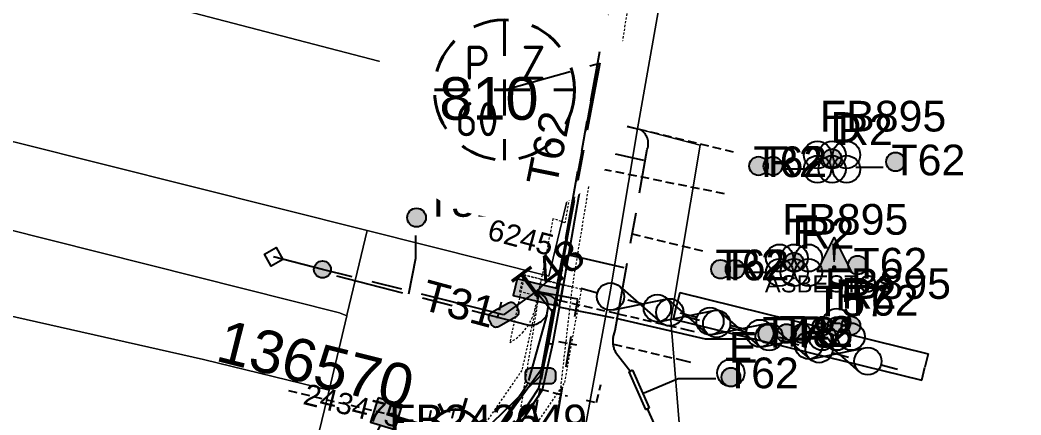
# Model space of a CAD drawing. Header units: metres. Extents: x 313711 to 315840, y 6256069 to 6257554.
# Drawn here: x 315222.8 to 315281.5, y 6256627.5 to 6256650.7 of the extents above; entities that cross this region are included whole.
import ezdxf
from ezdxf.enums import TextEntityAlignment as Align

# ---------------------------------------------------------------- set-up
doc = ezdxf.new("R2010")
doc.units = ezdxf.units.M
for name, pattern in [('Cable Exist UG', [8.2, 4, -1.2, 1.8, -1.2]), ('Dash', [5, 3, -2]), ('DASHED', [0.75, 0.5, -0.25]), ('HIDDEN', [0.375, 0.25, -0.125]), ('HIDDEN2', [0.1875, 0.125, -0.0625])]:
    doc.linetypes.add(name, pattern=pattern)
doc.layers.get('0').update_dxf_attribs({"color": 6})
for name, color, linetype in [('_User DUCT CONFIGS', 7, 'Continuous'), ('_User EARTHING', 7, 'Continuous'), ('Duct_SP_EXT', 7, 'Continuous'), ('Equip_HV_EXT', 7, 'Continuous'), ('Equip_LV_EXT', 7, 'Continuous'), ('Equip_SL_EXT', 7, 'Continuous'), ('Equip_SP_SL_EXT', 7, 'Continuous'), ('Mains_HV_EXT', 7, 'Continuous'), ('Mains_LV_EXT', 7, 'Continuous'), ('Mains_SL_EXT', 7, 'Continuous'), ('Services_SP_EXT', 7, 'Continuous'), ('Sub_LV_EXT', 7, 'Continuous'), ('SupportsUG_SP_LV_EXT', 7, 'Continuous'), ('SupportsUG_SP_LV_SL_EXT', 7, 'Continuous'), ('Trench_SP_EXT', 7, 'Continuous')]:
    doc.layers.add(name, color=color, linetype=linetype)
for name, color, linetype, lineweight in [('Cadastre Land Parcels_SP_EXT', 9, 'Continuous', 5), ('Cadastre Other Property_SP_EXT', 9, 'HIDDEN', 5), ('Cadastre Roads_SP_EXT', 9, 'Continuous', 5)]:
    doc.layers.add(name, color=color, linetype=linetype, lineweight=lineweight)
doc.layers.add('UNKNOWN_FEATURES', color=1, linetype='DASHED', plot=False)
doc.styles.add('COLUMN_LABEL', font='arial.ttf')
doc.styles.add('iecARIAL', font='arial.ttf', dxfattribs={"height": 2})
doc.styles.add('iecNAME', font='times.ttf')
doc.styles.add('IESYMBOL1', font='isocp.shx')
doc.styles.add('POLE_LABEL', font='arial.ttf')
doc.styles.add('SLCP_LABEL', font='arial.ttf', dxfattribs={"height": 3.5})
doc.styles.get("Standard").update_dxf_attribs({"font": 'arial.ttf'})

# ---------------------------------------------------------------- blocks, each defined once
blk = doc.blocks.new('COLUMN_EXT')
blk.add_hatch(color=256).paths.add_polyline_path([(-1.49, 1.48), (-1.49, -1.49), (1.48, -1.49), (1.48, 1.48)])
blk.add_lwpolyline([(-1.49, -1.49), (1.48, -1.49), (1.48, 1.48), (-1.49, 1.48)], close=True)
for tag, height, style, flags, p in [('ASSET_NUM', 2.5, 'COLUMN_LABEL', 8, (2, 2)), ('STRUCTURE_PLANT_NUMBER', 0.2, 'POLE_LABEL', 9, (1.81, 0.03)), ('STREET_CODE', 0.2, 'COLUMN_LABEL', 9, (1.81, -0.2))]:
    blk.add_attdef(tag, text='', height=height, dxfattribs=dict(style=style, flags=flags)).set_placement(p, align=Align.MIDDLE_LEFT)
at = {"flags": 9}
for tag, p in [('COLUMN_TYPE', (1.81, -0.4)), ('OWNED_BY', (1.81, -0.6)), ('STATE', (1.81, -0.8)), ('USAGE', (1.81, -1)), ('LEGEND', (1.81, -1.2)), ('STREETNAME', (1.81, -1.6)), ('SUBURB', (1.81, -1.8)), ('LOCATION', (1.81, -1.4)), ('NOTES', (1.81, -2))]:
    blk.add_attdef(tag, text='', height=0.2, dxfattribs=at).set_placement(p, align=Align.MIDDLE_LEFT)
at = {"flags": 1}
blk.add_attdef('Z', (1.81, -2.35), '', height=0.2, dxfattribs=at)
blk = doc.blocks.new('PILLAR_EXT')
blk.add_hatch(color=256).paths.add_polyline_path([(-2.475, 0.99), (-2.475, -0.99), (2.475, -0.99), (2.475, 0.99)])
blk.add_lwpolyline([(-2.475, -0.99), (2.475, -0.99), (2.475, 0.99), (-2.475, 0.99)], close=True)
at = {"style": 'iecARIAL', "flags": 8}
blk.add_attdef('ASSET_NUM', (1.5, 3.5), '', height=2.5, dxfattribs=at)
for tag, p, flags in [('OWNED_BY', (0, -0.2), 9), ('STATE', (0, -0.4), 9), ('SUPPORT_TYPE', (0, -0.6), 9), ('USAGE', (0, -0.8), 9), ('LEGEND', (0, -1), 9), ('LOCATION', (0, -1.2), 9), ('STREETNAME', (0, -1.8), 9), ('SUBURB', (0, -2), 1), ('NOTES', (0, -1.4), 9), ('PARENT', (0, -1.6), 9)]:
    blk.add_attdef(tag, p, '', height=0.2, dxfattribs=dict(flags=flags))
blk = doc.blocks.new('DUCT_EXT')
blk.add_circle((0, 0.8), 0.8)
at = {"flags": 1}
blk.add_attdef('Z', (0, 0), '', height=0.2, dxfattribs=at)
at = {"flags": 9}
for tag, p in [('DUCT_CODE', (0, 0)), ('XSECT_TYPE', (0, -0.2)), ('STATE', (0, -0.6)), ('FB_REFERENCE', (0, -0.4)), ('NOTES', (0, -0.8))]:
    blk.add_attdef(tag, text='', height=0.2, dxfattribs=at).set_placement(p, align=Align.MIDDLE_LEFT)
blk = doc.blocks.new('SL_LANTERN_EXT')
at = {"lineweight": 40}
for p, q in [((0, 1.968), (0, 6.468)), ((-1.459, 5.676), (-1.061, 5.278)), ((1.458, 5.676), (1.06, 5.278)), ((-2.25, 4.218), (2.25, 4.218)), ((-1.459, 2.759), (-1.061, 3.157)), ((1.458, 2.759), (1.06, 3.157)), ((0, 0), (0, 2.721))]:
    blk.add_line(p, q, dxfattribs=at)
blk.add_circle((0, 4.218), 1.5, dxfattribs=at)
at = {"style": 'iecARIAL', "flags": 8}
blk.add_attdef('ASSET_NUM', (1.5, 1.5), '', height=2.5, dxfattribs=at)
for tag, p, height, flags in [('CONSTRUCTED_VOLTAGE', (0.981, -0.653), 0.2, 9), ('CONTROL_TYPE', (0.981, -0.853), 0.2, 9), ('LANTERN_PURPOSE', (0.981, -1.053), 0.2, 9), ('LANTERN_TYPE', (0.981, -1.253), 0.2, 9), ('LNUMBER', (2.181, -3.253), 2.5, 8), ('OPERATING_VOLTAGE', (0.981, -1.653), 0.2, 9), ('ORIENTATION', (0.981, -1.853), 0.2, 9), ('NO_PHASES', (0.981, -1.453), 0.2, 9), ('OWNED_BY', (0.981, -2.053), 0.2, 9), ('STATE', (0.981, -2.253), 0.2, 9), ('USAGE', (0.981, -2.453), 0.2, 9), ('CEXIST', (0.981, -2.653), 0.2, 9), ('CNEW', (0.981, -2.853), 0.2, 9), ('CNUMBER', (0.981, -3.053), 0.2, 9), ('CREMOVE', (0.981, -3.253), 0.2, 9), ('CREPLACE', (0.981, -3.453), 0.2, 9), ('LKINGHEIGHT', (0.981, -3.653), 0.2, 9), ('LBRACKET', (0.981, -3.853), 0.2, 9), ('LBRACKETVOCAB', (0.981, -4.053), 0.2, 9), ('LCATEGORY', (0.981, -4.253), 0.2, 9), ('LCHARGE1', (0.981, -4.453), 0.2, 9), ('LCHARGE1PERCENT', (0.981, -4.653), 0.2, 9), ('LCHARGE2', (0.981, -4.853), 0.2, 9), ('LCHARGE2PERCENT', (0.981, -5.053), 0.2, 9), ('LCHARGE3', (0.981, -5.253), 0.2, 9), ('LCHARGE3PERCENT', (0.981, -5.453), 0.2, 9), ('LEXIST', (0.981, -5.653), 0.2, 9), ('LLAMP', (0.981, -5.853), 0.2, 9), ('LLAMPVOCAB', (0.981, -6.053), 0.2, 9), ('LMAST', (0.981, -6.253), 0.2, 9), ('LMASTVOCAB', (0.981, -6.453), 0.2, 9), ('LNEW', (0.981, -6.653), 0.2, 9), ('LANTNUMBER', (0.981, -6.853), 0.2, 9), ('LOUTREACH', (0.981, -7.253), 0.2, 9), ('LOUTREACHVOCAB', (0.981, -7.453), 0.2, 9), ('LRATECODE', (0.981, -7.653), 0.2, 9), ('LREMOVE', (0.981, -7.853), 0.2, 9), ('LREPLACE', (0.981, -8.053), 0.2, 9), ('LTYPE', (0.981, -8.253), 0.2, 9), ('LTYPEVOCAB', (0.981, -8.453), 0.2, 9), ('LEGEND', (0.981, -8.653), 0.2, 9), ('LOCATION', (0.981, -8.853), 0.2, 9), ('STREETNAME', (0.981, -9.253), 0.2, 9), ('SUBURB', (0.981, -9.453), 0.2, 1), ('NOTES', (0.981, -9.053), 0.2, 9)]:
    blk.add_attdef(tag, p, '', height=height, dxfattribs=dict(flags=flags))
blk = doc.blocks.new('CCP_EXT')
at = {"flags": 9}
for tag, p in [('OWNED_BY', (0, -1)), ('USAGE', (0, -1.2)), ('STATE', (0, -1.8)), ('LEGEND', (0, -1.4)), ('LIFE_SUPPORT', (0, -1.6)), ('NOTES', (0, -2))]:
    blk.add_attdef(tag, text='', height=0.2, dxfattribs=at).set_placement(p, align=Align.MIDDLE_LEFT)
blk.add_wipeout([(0, 0.566), (0.566, 0), (0, -0.566), (-0.566, 0)])
blk.add_lwpolyline([(-0.566, 0), (0, 0.566), (0.566, 0), (0, -0.566), (-0.566, 0)])
at = {"flags": 1}
blk.add_attdef('Z', (0, 0), '', height=0.2, dxfattribs=at)
at = {"flags": 9}
for tag, p in [('CCP_TYPE', (0, 0)), ('OPERATING_VOLTAGE', (0, -0.6)), ('CONSTRUCTED_VOLTAGE', (0, -0.2)), ('NO_PHASES', (0, -0.4)), ('ORIENTATION', (0, -0.8))]:
    blk.add_attdef(tag, text='', height=0.2, dxfattribs=at).set_placement(p, align=Align.MIDDLE_LEFT)
blk = doc.blocks.new('HV_STJ_EXT')
h = blk.add_hatch(color=256)
edge = h.paths.add_edge_path()
edge.add_ellipse((-0.586, 0.131), major_axis=(0.226, 0.226), ratio=1, start_angle=44.99996, end_angle=135)
edge.add_line((-0.906, 0.131), (-0.906, -0.131))
edge.add_ellipse((-0.586, -0.131), major_axis=(0.226, 0.226), ratio=1, start_angle=134.99996, end_angle=225)
edge.add_line((-0.586, -0.451), (0.586, -0.451))
edge.add_ellipse((0.586, -0.131), major_axis=(-0.226, 0.226), ratio=1, start_angle=134.99996, end_angle=225)
edge.add_line((0.906, -0.131), (0.906, 0.131))
edge.add_ellipse((0.586, 0.131), major_axis=(-0.226, 0.226), ratio=1, start_angle=224.99996, end_angle=315)
edge.add_line((0.586, 0.451), (-0.586, 0.451))
blk.add_lwpolyline([(-0.906, 0.131), (-0.906, -0.131, 0.414214), (-0.586, -0.451), (0.586, -0.451, 0.414214), (0.906, -0.131), (0.906, 0.131, 0.414214), (0.586, 0.451), (-0.586, 0.451, 0.414214)], format="xyb", close=True)
for tag, flags, p in [('ORIENTATION', 9, (1.5, 0)), ('USAGE', 9, (1.5, -0.2)), ('LEGEND', 9, (1.5, -0.4)), ('NOTES', 9, (1.5, -0.6)), ('Z', 1, (1.5, -0.8))]:
    blk.add_attdef(tag, text='', height=0.2, dxfattribs=dict(flags=flags)).set_placement(p, align=Align.MIDDLE_LEFT)
blk = doc.blocks.new('LV_STJ_EXT')
h = blk.add_hatch(color=256)
edge = h.paths.add_edge_path()
edge.add_ellipse((-0.586, 0.131), major_axis=(0.226, 0.226), ratio=1, start_angle=44.99996, end_angle=135)
edge.add_line((-0.906, 0.131), (-0.906, -0.131))
edge.add_ellipse((-0.586, -0.131), major_axis=(0.226, 0.226), ratio=1, start_angle=134.99996, end_angle=225)
edge.add_line((-0.586, -0.451), (0.586, -0.451))
edge.add_ellipse((0.586, -0.131), major_axis=(-0.226, 0.226), ratio=1, start_angle=134.99996, end_angle=225)
edge.add_line((0.906, -0.131), (0.906, 0.131))
edge.add_ellipse((0.586, 0.131), major_axis=(-0.226, 0.226), ratio=1, start_angle=224.99996, end_angle=315)
edge.add_line((0.586, 0.451), (-0.586, 0.451))
blk.add_lwpolyline([(-0.906, 0.131), (-0.906, -0.131, 0.414214), (-0.586, -0.451), (0.586, -0.451, 0.414214), (0.906, -0.131), (0.906, 0.131, 0.414214), (0.586, 0.451), (-0.586, 0.451, 0.414214)], format="xyb", close=True)
at = {"flags": 1}
blk.add_attdef('Z', (0, 0), '', height=0.2, dxfattribs=at)
at = {"flags": 9}
for tag, p in [('ORIENTATION', (0, 0)), ('USAGE', (0, -0.2)), ('LEGEND', (0, -0.4)), ('NOTES', (0, -0.6))]:
    blk.add_attdef(tag, text='', height=0.2, dxfattribs=at).set_placement(p, align=Align.MIDDLE_LEFT)
blk = doc.blocks.new('WARNING_FEATURE_EXT')
h = blk.add_hatch(color=2)
h.dxf.hatch_style = 1
h.paths.add_polyline_path([(0.001, 1.995), (-0.994, -0.001), (0.997, -0.001)])
at = {"color": 18, "true_color": 0x000000}
blk.add_lwpolyline([(-0.994, -0.001), (0.001, 1.995), (0.997, -0.001)], close=True, dxfattribs=at)
at = {"color": 18, "true_color": 0x000000, "insert": (0.001, 0.872), "char_height": 1.5, "attachment_point": 5, "line_spacing_factor": 1.5, "style": 'iecNAME'}
blk.add_mtext_dynamic_manual_height_columns('!', width=1.5, gutter_width=4, heights=[0], dxfattribs=at)
at = {"color": 2, "flags": 1}
for tag, p in [('STATE', (1.191, 2.008)), ('HAZMAT_ID', (1.191, 0.723))]:
    blk.add_attdef(tag, p, '', height=0.8, dxfattribs=at)
at = {"color": 2}
blk.add_attdef('WARNING_TYPE', text='', height=1, dxfattribs=at).set_placement((-4.067, -1.217), (4.875, -1.217), align=Align.ALIGNED)
at = {"color": 2, "flags": 1}
blk.add_attdef('WARNING_DESC', text='', height=0.8, dxfattribs=at).set_placement((1.191, -0.562), align=Align.MIDDLE_CENTER)
blk = doc.blocks.new('CABLE_LARGE_EXT')
h = blk.add_hatch(color=256)
edge = h.paths.add_edge_path()
edge.add_arc((0, 0.55), 0.55, 0, 360)
blk.add_circle((0, 0.55), 0.55)
at = {"flags": 1}
blk.add_attdef('Z', (0, 0), '', height=0.2, dxfattribs=at)
at = {"flags": 9}
for tag, p in [('COND_CODE', (0, 0)), ('XSECT_SIZE', (0, -0.6)), ('STATE', (0, -0.4)), ('FB_REFERENCE', (0, -0.2)), ('NOTES', (0, -0.8))]:
    blk.add_attdef(tag, text='', height=0.2, dxfattribs=at).set_placement(p, align=Align.MIDDLE_LEFT)
blk = doc.blocks.new('SLCP_ZELL_EXT')
blk.add_wipeout([(-0.236, 7.5), (-0.706, 7.47), (-1.174, 7.411), (-1.637, 7.323), (-2.093, 7.206), (-2.542, 7.06), (-2.98, 6.887), (-3.407, 6.686), (-3.82, 6.459), (-4.218, 6.206), (-4.599, 5.929), (-4.962, 5.629), (-5.306, 5.306), (-5.629, 4.962), (-5.929, 4.599), (-6.206, 4.218), (-6.459, 3.82), (-6.686, 3.407), (-6.887, 2.98), (-7.06, 2.542), (-7.206, 2.093), (-7.323, 1.637), (-7.411, 1.174), (-7.47, 0.706), (-7.5, 0.236), (-7.5, -0.236), (-7.47, -0.706), (-7.411, -1.174), (-7.323, -1.637), (-7.206, -2.093), (-7.06, -2.542), (-6.887, -2.98), (-6.686, -3.407), (-6.459, -3.82), (-6.206, -4.218), (-5.929, -4.599), (-5.629, -4.962), (-5.306, -5.306), (-4.962, -5.629), (-4.599, -5.929), (-4.218, -6.206), (-3.82, -6.459), (-3.407, -6.686), (-2.98, -6.887), (-2.542, -7.06), (-2.093, -7.206), (-1.637, -7.323), (-1.174, -7.411), (-0.706, -7.47), (-0.236, -7.5), (0.236, -7.5), (0.706, -7.47), (1.174, -7.411), (1.637, -7.323), (2.093, -7.206), (2.542, -7.06), (2.98, -6.887), (3.407, -6.686), (3.82, -6.459), (4.218, -6.206), (4.599, -5.929), (4.962, -5.629), (5.306, -5.306), (5.629, -4.962), (5.929, -4.599), (6.206, -4.218), (6.459, -3.82), (6.686, -3.407), (6.887, -2.98), (7.06, -2.542), (7.206, -2.093), (7.323, -1.637), (7.411, -1.174), (7.47, -0.706), (7.5, -0.236), (7.5, 0.236), (7.47, 0.706), (7.411, 1.174), (7.323, 1.637), (7.206, 2.093), (7.06, 2.542), (6.887, 2.98), (6.686, 3.407), (6.459, 3.82), (6.206, 4.218), (5.929, 4.599), (5.629, 4.962), (5.306, 5.306), (4.962, 5.629), (4.599, 5.929), (4.218, 6.206), (3.82, 6.459), (3.407, 6.686), (2.98, 6.887), (2.542, 7.06), (2.093, 7.206), (1.637, 7.323), (1.174, 7.411), (0.706, 7.47), (0.236, 7.5)])
at = {"linetype": 'Dash', "lineweight": 40, "ltscale": 0.7}
for p, q in [((0, 4.109), (0, -4.109)), ((-4.109, 0), (4.109, 0))]:
    blk.add_line(p, q, dxfattribs=at)
blk.add_circle((0, 0), 4.109, dxfattribs=at)
at = {"lineweight": 40, "style": 'IESYMBOL1'}
for s, p in [('P', (-1.604, 0)), ('Z', (1.702, 0)), ('60', (-1.612, -3.312))]:
    blk.add_text(s, height=2, dxfattribs=at).set_placement(p, align=Align.BOTTOM_CENTER)
at = {"style": 'SLCP_LABEL'}
for tag, height, flags, p in [('ASSET_NUM', 2.5, 8, (2, 2)), ('STREET_CODE', 0.2, 9, (0, -0.2))]:
    blk.add_attdef(tag, text='', height=height, dxfattribs=dict(at, flags=flags)).set_placement(p, align=Align.MIDDLE_LEFT)
at = {"flags": 1}
blk.add_attdef('Z', (0, 0), '', height=0.2, dxfattribs=at)
at = {"flags": 9}
for tag, p in [('CONSTRUCTED_VOLTAGE', (0, -0.4)), ('CONTROL_TYPE', (0, -0.6)), ('OPERATING_VOLTAGE', (0, -1)), ('ORIENTATION', (0, -1.2)), ('NO_PHASES', (0, -0.8)), ('OWNED_BY', (0, -1.4)), ('USAGE', (0, -1.6)), ('LOCATION', (0, -1.8)), ('STATE', (0, -2)), ('NOTES', (0, -2.2))]:
    blk.add_attdef(tag, text='', height=0.2, dxfattribs=at).set_placement(p, align=Align.MIDDLE_LEFT)
blk = doc.blocks.new('CONNECTOR_NODE_EXT')
h = blk.add_hatch(color=256)
edge = h.paths.add_edge_path()
edge.add_arc((0, 0), 0.5, 0, 360)
blk.add_circle((0, 0), 0.5)
at = {"flags": 1}
blk.add_attdef('Z', (0, 0), '', height=0.2, dxfattribs=at)
at = {"flags": 9}
for tag, p in [('CONNECTOR_TYPE', (0, 0)), ('OPERATING_VOLTAGE', (0, -0.6)), ('CONSTRUCTED_VOLTAGE', (0, -0.2)), ('NO_PHASES', (0, -0.4)), ('ORIENTATION', (0, -0.8)), ('SUBTYPE', (0, -1)), ('USAGE', (0, -1.2)), ('NOTES', (0, -1.4))]:
    blk.add_attdef(tag, text='', height=0.2, dxfattribs=at).set_placement(p, align=Align.MIDDLE_LEFT)
blk = doc.blocks.new('LV_UG_DFUSE_CLOSED_EXT')
for points in [[(5.04, 0.726), (2.156, -0.717)], [(5.049, -0.707), (2.156, 0.717)], [(1, 0), (0, 0)], [(6.2, 0.013), (7.2, 0.013)]]:
    blk.add_lwpolyline(points)
for centre in [(1.8, 0), (5.4, 0.011)]:
    blk.add_circle(centre, 0.8)
at = {"flags": 9}
for tag, p in [('ACTUAL_STATUS', (0, 0)), ('OPERATING_VOLTAGE', (0, -0.6)), ('CONSTRUCTED_VOLTAGE', (0, -0.2)), ('NO_PHASES', (0, -0.4)), ('ORIENTATION', (0, -0.8)), ('STATE', (0, -1)), ('SWITCH_TYPE', (0, -1.2)), ('USAGE', (0, -1.4)), ('NOTES', (0, -1.6))]:
    blk.add_attdef(tag, text='', height=0.2, dxfattribs=at).set_placement(p, align=Align.MIDDLE_LEFT)
at = {"flags": 1}
blk.add_attdef('Z', (0, 0), '', height=0.2, dxfattribs=at)

msp = doc.modelspace()

# ---------------------------------------------------------------- linework, layer by layer
at = {"layer": '_User DUCT CONFIGS'}
for points in [[(315259.377, 6256642.444), (315256.164, 6256643.17)], [(315268.952, 6256641.93), (315267.45, 6256641.93)], [(315273.426, 6256642.023), (315271.821, 6256642.023)], [(315245.988, 6256638.041), (315245.988, 6256636.689), (315245.57, 6256634.607)], [(315258.235, 6256636.152), (315255.083, 6256636.878)], [(315271.2, 6256635.972), (315269.595, 6256635.972)], [(315266.726, 6256635.879), (315265.224, 6256635.879)], [(315257.653, 6256633.195), (315254.498, 6256633.818)], [(315266.015, 6256631.973), (315263.009, 6256631.973), (315257.762, 6256633.176)], [(315263.61, 6256629.638), (315261.405, 6256629.638), (315259.4, 6256628.794)]]:
    msp.add_lwpolyline(points, dxfattribs=at)
at = {"layer": 'Cadastre Land Parcels_SP_EXT', "linetype": 'Continuous'}
for points in [[(315260.702, 6256653.828), (315257.757, 6256654.66), (315251.631, 6256656.388), (315234.422, 6256661.25), (315224.893, 6256663.434), (315200.587, 6256669.229), (315198.214, 6256659.495), (315224.909, 6256653.205), (315256.08, 6256645.071), (315259.015, 6256644.306), (315260.702, 6256653.828)], [(315256.08, 6256645.071), (315224.909, 6256653.205), (315198.214, 6256659.495), (315195.855, 6256649.757), (315222.591, 6256643.499), (315243.162, 6256638.329), (315253.805, 6256635.654), (315256.08, 6256645.071)], [(315241.986, 6256633.459), (315243.162, 6256638.329), (315222.591, 6256643.499), (315195.855, 6256649.757), (315194.674, 6256644.894), (315218.981, 6256639.181), (315241.539, 6256633.519), (315241.957, 6256633.337), (315241.986, 6256633.459)], [(315241.957, 6256633.337), (315241.539, 6256633.519), (315218.981, 6256639.181), (315194.674, 6256644.894), (315193.494, 6256640.025), (315217.913, 6256634.32), (315222.542, 6256633.255), (315233.548, 6256630.767), (315240.926, 6256628.984), (315241.957, 6256633.337)], [(315240.926, 6256628.984), (315233.548, 6256630.767), (315222.542, 6256633.255), (315217.913, 6256634.32), (315193.494, 6256640.025), (315190.953, 6256629.507), (315199.554, 6256627.461), (315207.804, 6256625.471), (315217.06, 6256623.376), (315232.953, 6256619.791), (315235.163, 6256619.258), (315238.384, 6256618.462), (315240.926, 6256628.984)]]:
    msp.add_lwpolyline(points, close=True, dxfattribs=at)
for points in [[(315260.702, 6256653.828), (315259.015, 6256644.306), (315262.685, 6256643.342), (315260.965, 6256633.084), (315261.582, 6256625.614), (315265.688, 6256619.344), (315272.288, 6256615.792), (315281.401, 6256613.511), (315284.7, 6256614.335)], [(315284.7, 6256614.335), (315281.401, 6256613.511), (315272.288, 6256615.792), (315272.288, 6256615.792), (315265.688, 6256619.344), (315261.582, 6256625.614), (315260.965, 6256633.084), (315262.685, 6256643.342), (315259.015, 6256644.306), (315257.415, 6256634.746), (315255.652, 6256625.19), (315253.819, 6256618.248), (315269.351, 6256614.301), (315280.001, 6256611.644), (315289.499, 6256609.304)]]:
    msp.add_lwpolyline(points, dxfattribs=at)
at = {"layer": 'Cadastre Other Property_SP_EXT', "linetype": 'HIDDEN2'}
for points in [[(315258.016, 6256655.661), (315256.893, 6256648.659), (315255.903, 6256648.821), (315255.374, 6256646.092), (315257.513, 6256645.602), (315259.12, 6256655.395), (315258.016, 6256655.661)], [(315255.875, 6256648.704), (315255.352, 6256648.819), (315255.47, 6256649.559), (315251.822, 6256650.29), (315251.114, 6256647.261), (315251.469, 6256647.174), (315251.468, 6256647.045), (315251.852, 6256646.951), (315251.852, 6256646.951), (315254.334, 6256646.356), (315254.403, 6256646.605), (315254.966, 6256646.493), (315255.048, 6256646.752), (315255.494, 6256646.665), (315255.875, 6256648.704)], [(315255.977, 6256645.975), (315254.759, 6256638.794), (315254.052, 6256639.03), (315253.364, 6256635.464), (315255.195, 6256635.015), (315256.95, 6256645.745), (315255.977, 6256645.975)], [(315245.291, 6256620.07), (315247.904, 6256619.431), (315254.746, 6256629.417), (315255.728, 6256634.887), (315252.332, 6256635.74), (315252.093, 6256634.769), (315253.21, 6256634.494), (315252.222, 6256630.133), (315245.291, 6256620.07)], [(315251.516, 6256631.768), (315251.891, 6256632.007), (315252.265, 6256632.344), (315252.579, 6256632.738), (315252.822, 6256633.179), (315252.989, 6256633.654), (315253.364, 6256635.464), (315252.38, 6256635.706), (315251.516, 6256631.768)], [(315253.364, 6256635.464), (315251.839, 6256625.882), (315254.072, 6256625.332), (315255.195, 6256635.015), (315253.364, 6256635.464)]]:
    msp.add_lwpolyline(points, close=True, dxfattribs=at)
at = {"layer": 'Duct_SP_EXT'}
for p, q in [((315255.816, 6256643.174), (315256.691, 6256648.17)), ((315256.052, 6256643.133), (315256.927, 6256648.128)), ((315256.691, 6256648.17), (315256.809, 6256648.149)), ((315256.927, 6256648.128), (315256.809, 6256648.149)), ((315254.286, 6256634.265), (315255.815, 6256643.174)), ((315254.523, 6256634.224), (315256.052, 6256643.133)), ((315255.815, 6256643.174), (315255.934, 6256643.153)), ((315255.816, 6256643.174), (315255.934, 6256643.153)), ((315256.052, 6256643.133), (315255.934, 6256643.153)), ((315256.052, 6256643.133), (315255.934, 6256643.153)), ((315254.205, 6256633.98), (315254.418, 6256635.2)), ((315254.418, 6256635.2), (315254.537, 6256635.179)), ((315254.441, 6256633.939), (315254.655, 6256635.158)), ((315254.655, 6256635.158), (315254.537, 6256635.179)), ((315254.286, 6256634.265), (315254.404, 6256634.244)), ((315254.523, 6256634.224), (315254.404, 6256634.244)), ((315254.208, 6256633.969), (315253.797, 6256631.718)), ((315254.444, 6256633.926), (315254.032, 6256631.671)), ((315254.205, 6256633.98), (315254.323, 6256633.959)), ((315254.208, 6256633.969), (315254.326, 6256633.947)), ((315254.441, 6256633.939), (315254.323, 6256633.959)), ((315254.444, 6256633.926), (315254.326, 6256633.947)), ((315253.797, 6256631.718), (315253.202, 6256629.073)), ((315254.032, 6256631.671), (315253.426, 6256628.978)), ((315253.797, 6256631.718), (315253.915, 6256631.695)), ((315254.032, 6256631.671), (315253.915, 6256631.695)), ((315258.496, 6256630.048), (315258.605, 6256630.097)), ((315258.496, 6256630.048), (315259.484, 6256627.842)), ((315258.715, 6256630.146), (315258.605, 6256630.097)), ((315258.715, 6256630.146), (315259.703, 6256627.94)), ((315253.202, 6256629.073), (315247.127, 6256619.823)), ((315253.426, 6256628.978), (315247.328, 6256619.691)), ((315253.202, 6256629.073), (315253.314, 6256629.025)), ((315253.426, 6256628.978), (315253.314, 6256629.025)), ((315259.484, 6256627.842), (315259.594, 6256627.891)), ((315259.703, 6256627.94), (315259.594, 6256627.891))]:
    msp.add_line(p, q, dxfattribs=at)
at = {"layer": 'Mains_HV_EXT', "linetype": 'Cable Exist UG'}
msp.add_lwpolyline([(315253.321, 6256629.81), (315245.547, 6256622.296)], dxfattribs=at)
at = {"layer": 'Mains_LV_EXT', "linetype": 'Cable Exist UG'}
for points in [[(315251.159, 6256633.397), (315250.229, 6256633.629), (315240.531, 6256636.054)], [(315253.071, 6256634.757), (315254.059, 6256633.538), (315252.683, 6256625.785), (315245.786, 6256618.646), (315242.289, 6256619.475)], [(315244.238, 6256615.556), (315253.934, 6256625.222), (315255.504, 6256634.314), (315253.071, 6256634.757)], [(315253.071, 6256634.757), (315251.159, 6256633.397)]]:
    msp.add_lwpolyline(points, dxfattribs=at)
at = {"layer": 'Sub_LV_EXT'}
for p, q in [((315261.498, 6256634.696), (315261.307, 6256633.919)), ((315261.498, 6256634.696), (315276.064, 6256631.108)), ((315261.116, 6256633.142), (315261.307, 6256633.919)), ((315261.116, 6256633.142), (315275.682, 6256629.554)), ((315276.064, 6256631.108), (315275.873, 6256630.331)), ((315275.682, 6256629.554), (315275.873, 6256630.331))]:
    msp.add_line(p, q, dxfattribs=at)
at = {"layer": 'Trench_SP_EXT', "linetype": 'Cable Exist UG'}
for points in [[(315254.495, 6256648.211), (315256.462, 6256647.804), (315256.462, 6256647.804, 0.476304), (315256.809, 6256648.149)], [(315258.622, 6256630.036), (315257.724, 6256631.192), (315257.724, 6256631.192, -0.174163), (315257.583, 6256632.056), (315257.583, 6256632.056), (315257.704, 6256632.478), (315259.588, 6256643.11), (315259.588, 6256643.11, 0.352785), (315259.199, 6256644.245), (315259.199, 6256644.245), (315256.261, 6256644.932)], [(315241.362, 6256635.682), (315252.555, 6256632.802), (315252.555, 6256632.802, 0.317946), (315253.691, 6256633.391), (315253.691, 6256633.391), (315253.788, 6256633.936), (315253.788, 6256633.936, 0.34483), (315253.038, 6256634.724)], [(315253.038, 6256634.724), (315253.725, 6256634.561), (315253.725, 6256634.561, -0.337346), (315254.313, 6256633.944)]]:
    msp.add_lwpolyline(points, format="xyb", dxfattribs=at)
for points in [[(315253.691, 6256633.391), (315252.556, 6256629.306), (315249.851, 6256625.358)], [(315260.415, 6256626.079), (315259.57, 6256627.943)]]:
    msp.add_lwpolyline(points, dxfattribs=at)
at = {"layer": 'UNKNOWN_FEATURES'}
for points in [[(315254.325, 6256640.77), (315255.872, 6256649.031)], [(315264.653, 6256642.927), (315259.199, 6256644.245)], [(315264.111, 6256640.488), (315255.728, 6256642.176)], [(315258.692, 6256638.138), (315263.027, 6256637.086)], [(315251.015, 6256634.138), (315250.786, 6256633.18)], [(315254.404, 6256634.244), (315257.874, 6256633.458), (315261.851, 6256632.528), (315262.598, 6256632.353)], [(315254.386, 6256631.826), (315255.437, 6256631.631)], [(315257.609, 6256631.677), (315261.643, 6256630.734), (315262.173, 6256630.61)], [(315238.547, 6256628.95), (315244.289, 6256627.595)], [(315253.31, 6256629.026), (315253.022, 6256627.922)], [(315253.31, 6256629.026), (315254.915, 6256628.637)], [(315255.993, 6256628.39), (315256.616, 6256628.249), (315256.857, 6256629.314)], [(315243.67, 6256613.421), (315246.972, 6256628.064)], [(315248.239, 6256627.796), (315246.453, 6256620.027)]]:
    msp.add_lwpolyline(points, dxfattribs=at)

# ---------------------------------------------------------------- block references
at = {"layer": '_User DUCT CONFIGS'}
for name, p in [('DUCT_EXT', (315269.575, 6256641.976)), ('DUCT_EXT', (315270.425, 6256641.976)), ('DUCT_EXT', (315271.275, 6256641.976)), ('CABLE_LARGE_EXT', (315270.424, 6256642.018)), ('CABLE_LARGE_EXT', (315266.112, 6256641.568)), ('CABLE_LARGE_EXT', (315266.962, 6256641.568)), ('DUCT_EXT', (315269.575, 6256641.126)), ('DUCT_EXT', (315270.425, 6256641.126)), ('DUCT_EXT', (315271.275, 6256641.126)), ('CABLE_LARGE_EXT', (315274.149, 6256641.812)), ('CABLE_LARGE_EXT', (315246.051, 6256638.543)), ('DUCT_EXT', (315267.349, 6256635.925)), ('DUCT_EXT', (315268.199, 6256635.925)), ('DUCT_EXT', (315269.049, 6256635.925)), ('CABLE_LARGE_EXT', (315263.886, 6256635.517)), ('CABLE_LARGE_EXT', (315264.736, 6256635.517)), ('DUCT_EXT', (315267.349, 6256635.075)), ('DUCT_EXT', (315268.199, 6256635.075)), ('CABLE_LARGE_EXT', (315268.195, 6256635.938)), ('DUCT_EXT', (315269.049, 6256635.075)), ('CABLE_LARGE_EXT', (315271.923, 6256635.761)), ('DUCT_EXT', (315270.701, 6256632.163)), ('CABLE_LARGE_EXT', (315269.845, 6256632.177)), ('CABLE_LARGE_EXT', (315270.701, 6256632.163)), ('CABLE_LARGE_EXT', (315271.532, 6256632.207)), ('CABLE_LARGE_EXT', (315266.652, 6256631.731)), ('CABLE_LARGE_EXT', (315267.746, 6256631.75)), ('CABLE_LARGE_EXT', (315268.649, 6256631.75)), ('DUCT_EXT', (315269.851, 6256631.313)), ('DUCT_EXT', (315270.701, 6256631.313)), ('DUCT_EXT', (315271.551, 6256631.313)), ('DUCT_EXT', (315264.494, 6256629.19)), ('CABLE_LARGE_EXT', (315264.494, 6256629.19))]:
    msp.add_blockref(name, p, dxfattribs=at)
at = {"layer": '_User EARTHING'}
ref = msp.add_blockref('WARNING_FEATURE_EXT', (315270.549, 6256635.925), dxfattribs=at)
ref.add_attrib('WARNING_TYPE', 'ASBESTOS', (315266.482, 6256634.708), dxfattribs={"layer": '0', "color": 2, "height": 1})
at = {"layer": 'Equip_HV_EXT'}
msp.add_blockref('HV_STJ_EXT', (315253.321, 6256629.81), dxfattribs=at)
at = {"layer": 'Equip_LV_EXT'}
msp.add_blockref('CONNECTOR_NODE_EXT', (315240.531, 6256636.054), dxfattribs=at)
for name, p, rotation in [('LV_UG_DFUSE_CLOSED_EXT', (315262.651, 6256633.073), 164.9705323326919), ('LV_UG_DFUSE_CLOSED_EXT', (315265.394, 6256632.398), 164.9705323326919), ('LV_STJ_EXT', (315251.159, 6256633.397), 209.0703753530255), ('LV_UG_DFUSE_CLOSED_EXT', (315268.482, 6256631.636), 164.9705323326919), ('LV_UG_DFUSE_CLOSED_EXT', (315271.399, 6256630.918), 164.9705323326919), ('LV_UG_DFUSE_CLOSED_EXT', (315274.27, 6256630.211), 164.9705323326919)]:
    msp.add_blockref(name, p, dxfattribs=dict(at, rotation=rotation))
at = {"layer": 'Equip_SP_SL_EXT'}
ref = msp.add_blockref('SL_LANTERN_EXT', (315244.289, 6256627.595), dxfattribs=dict(at, rotation=252.8117741578116))
ref.add_attrib('ASSET_NUM', '136570', dxfattribs={"layer": '0', "height": 2.5, "rotation": 345.90883, "style": 'iecARIAL'}).set_placement((315245.789, 6256629.095), align=Align.MIDDLE_RIGHT)
at = {"layer": 'SupportsUG_SP_LV_EXT'}
ref = msp.add_blockref('PILLAR_EXT', (315253.038, 6256634.724), dxfattribs=dict(at, xscale=0.5, yscale=0.5, zscale=0.5, rotation=166.3172998679837))
ref.add_attrib('ASSET_NUM', '6245', dxfattribs={"layer": '0', "height": 1.25, "rotation": 345.05309, "style": 'iecARIAL'}).set_placement((315253.788, 6256636.474), align=Align.BOTTOM_RIGHT)
at = {"layer": 'SupportsUG_SP_LV_SL_EXT'}
ref = msp.add_blockref('COLUMN_EXT', (315244.289, 6256627.595), dxfattribs=dict(at, xscale=0.5, yscale=0.5, zscale=0.5, rotation=252.8117741578116))
ref.add_attrib('ASSET_NUM', '243475', dxfattribs={"layer": '0', "height": 1.25, "rotation": 345.90883, "style": 'COLUMN_LABEL'}).set_placement((315245.289, 6256627.97), align=Align.TOP_RIGHT)

# ---------------------------------------------------------------- texts
at = {"layer": '_User DUCT CONFIGS'}
for s, p in [('FB895', (315269.716, 6256644.141)), ('D', (315270.339, 6256643.477)), ('R2', (315270.772, 6256643.357)), ('T62', (315265.812, 6256641.468)), ('R2', (315266.662, 6256641.468)), ('T62', (315273.908, 6256641.571)), ('T31', (315246.554, 6256639.141)), ('FB895', (315267.49, 6256638.09)), ('F', (315268.113, 6256637.426)), ('R2', (315268.526, 6256637.276)), ('T62', (315263.586, 6256635.417)), ('R2', (315264.436, 6256635.417)), ('T62', (315271.682, 6256635.52)), ('FB895', (315269.992, 6256634.328)), ('F', (315270.615, 6256633.665)), ('R2', (315270.983, 6256633.755)), ('T57', (315269.428, 6256633.308)), ('T62', (315271.172, 6256633.346)), ('T48', (315266.336, 6256631.466)), ('T43', (315267.344, 6256631.52)), ('R2', (315268.439, 6256631.503)), ('E', (315264.369, 6256630.59)), ('T62', (315264.144, 6256629.09)), ('FB242649', (315244.448, 6256626.329))]:
    msp.add_text(s, height=1.8, dxfattribs=at).set_placement(p)
at = {"layer": 'Mains_LV_EXT'}
for s, rotation, p in [('T48', 36.54467, (315252.611, 6256633.954)), ('T31', 344.8467, (315246.217, 6256633.743)), ('T57', 43.81763, (315251.061, 6256624.039))]:
    msp.add_text(s, height=1.8, rotation=rotation, dxfattribs=at).set_placement(p)

# ---------------------------------------------------------------- next in the draw order: block references
at = {"layer": 'Services_SP_EXT', "rotation": 164.3892984805206}
msp.add_blockref('CCP_EXT', (315237.669, 6256636.789), dxfattribs=at)

# ---------------------------------------------------------------- next in the draw order: linework, layer by layer
at = {"layer": 'Cadastre Roads_SP_EXT', "linetype": 'Continuous'}
msp.add_lwpolyline([(315259.015, 6256644.306), (315256.08, 6256645.071), (315253.805, 6256635.654), (315243.162, 6256638.329), (315241.986, 6256633.459), (315241.957, 6256633.337), (315240.926, 6256628.984), (315238.384, 6256618.462), (315237.826, 6256616.179), (315242.821, 6256613.94), (315275.384, 6256605.731), (315277.568, 6256602.036), (315278.022, 6256603.809), (315275.822, 6256607.505), (315252.535, 6256613.358), (315253.819, 6256618.248), (315255.652, 6256625.19), (315257.415, 6256634.746), (315259.015, 6256644.306)], close=True, dxfattribs=at)
at = {"layer": 'Services_SP_EXT'}
msp.add_lwpolyline([(315240.531, 6256636.054), (315237.669, 6256636.789)], dxfattribs=at)

# ---------------------------------------------------------------- next in the draw order: block references
at = {"layer": 'Equip_SL_EXT'}
ref = msp.add_blockref('SLCP_ZELL_EXT', (315251.209, 6256646.577), dxfattribs=at)
ref.add_attrib('ASSET_NUM', '810', dxfattribs={"layer": '0', "height": 2.5, "style": 'SLCP_LABEL'}).set_placement((315253.209, 6256647.327), align=Align.TOP_RIGHT)

# ---------------------------------------------------------------- next in the draw order: linework, layer by layer
at = {"layer": 'Mains_HV_EXT', "linetype": 'Cable Exist UG'}
msp.add_lwpolyline([(315253.321, 6256629.81), (315256.81, 6256648.835)], dxfattribs=at)
at = {"layer": 'Mains_LV_EXT', "linetype": 'Cable Exist UG'}
msp.add_lwpolyline([(315253.071, 6256634.757), (315254.521, 6256636.108), (315256.81, 6256648.835)], dxfattribs=at)
at = {"layer": 'Mains_SL_EXT', "linetype": 'Cable Exist UG'}
for points in [[(315256.809, 6256648.149), (315253.45, 6256630.305), (315250.481, 6256626.169), (315246.479, 6256620.422), (315240.712, 6256620.685), (315244.289, 6256627.595)], [(315251.209, 6256646.577), (315256.809, 6256648.149)]]:
    msp.add_lwpolyline(points, dxfattribs=at)

# ---------------------------------------------------------------- next in the draw order: texts
at = {"layer": 'Mains_LV_EXT'}
msp.add_text('T62', height=1.8, rotation=78.49498, dxfattribs=at).set_placement((315254.25, 6256640.841))

doc.saveas('drawing.dxf')
